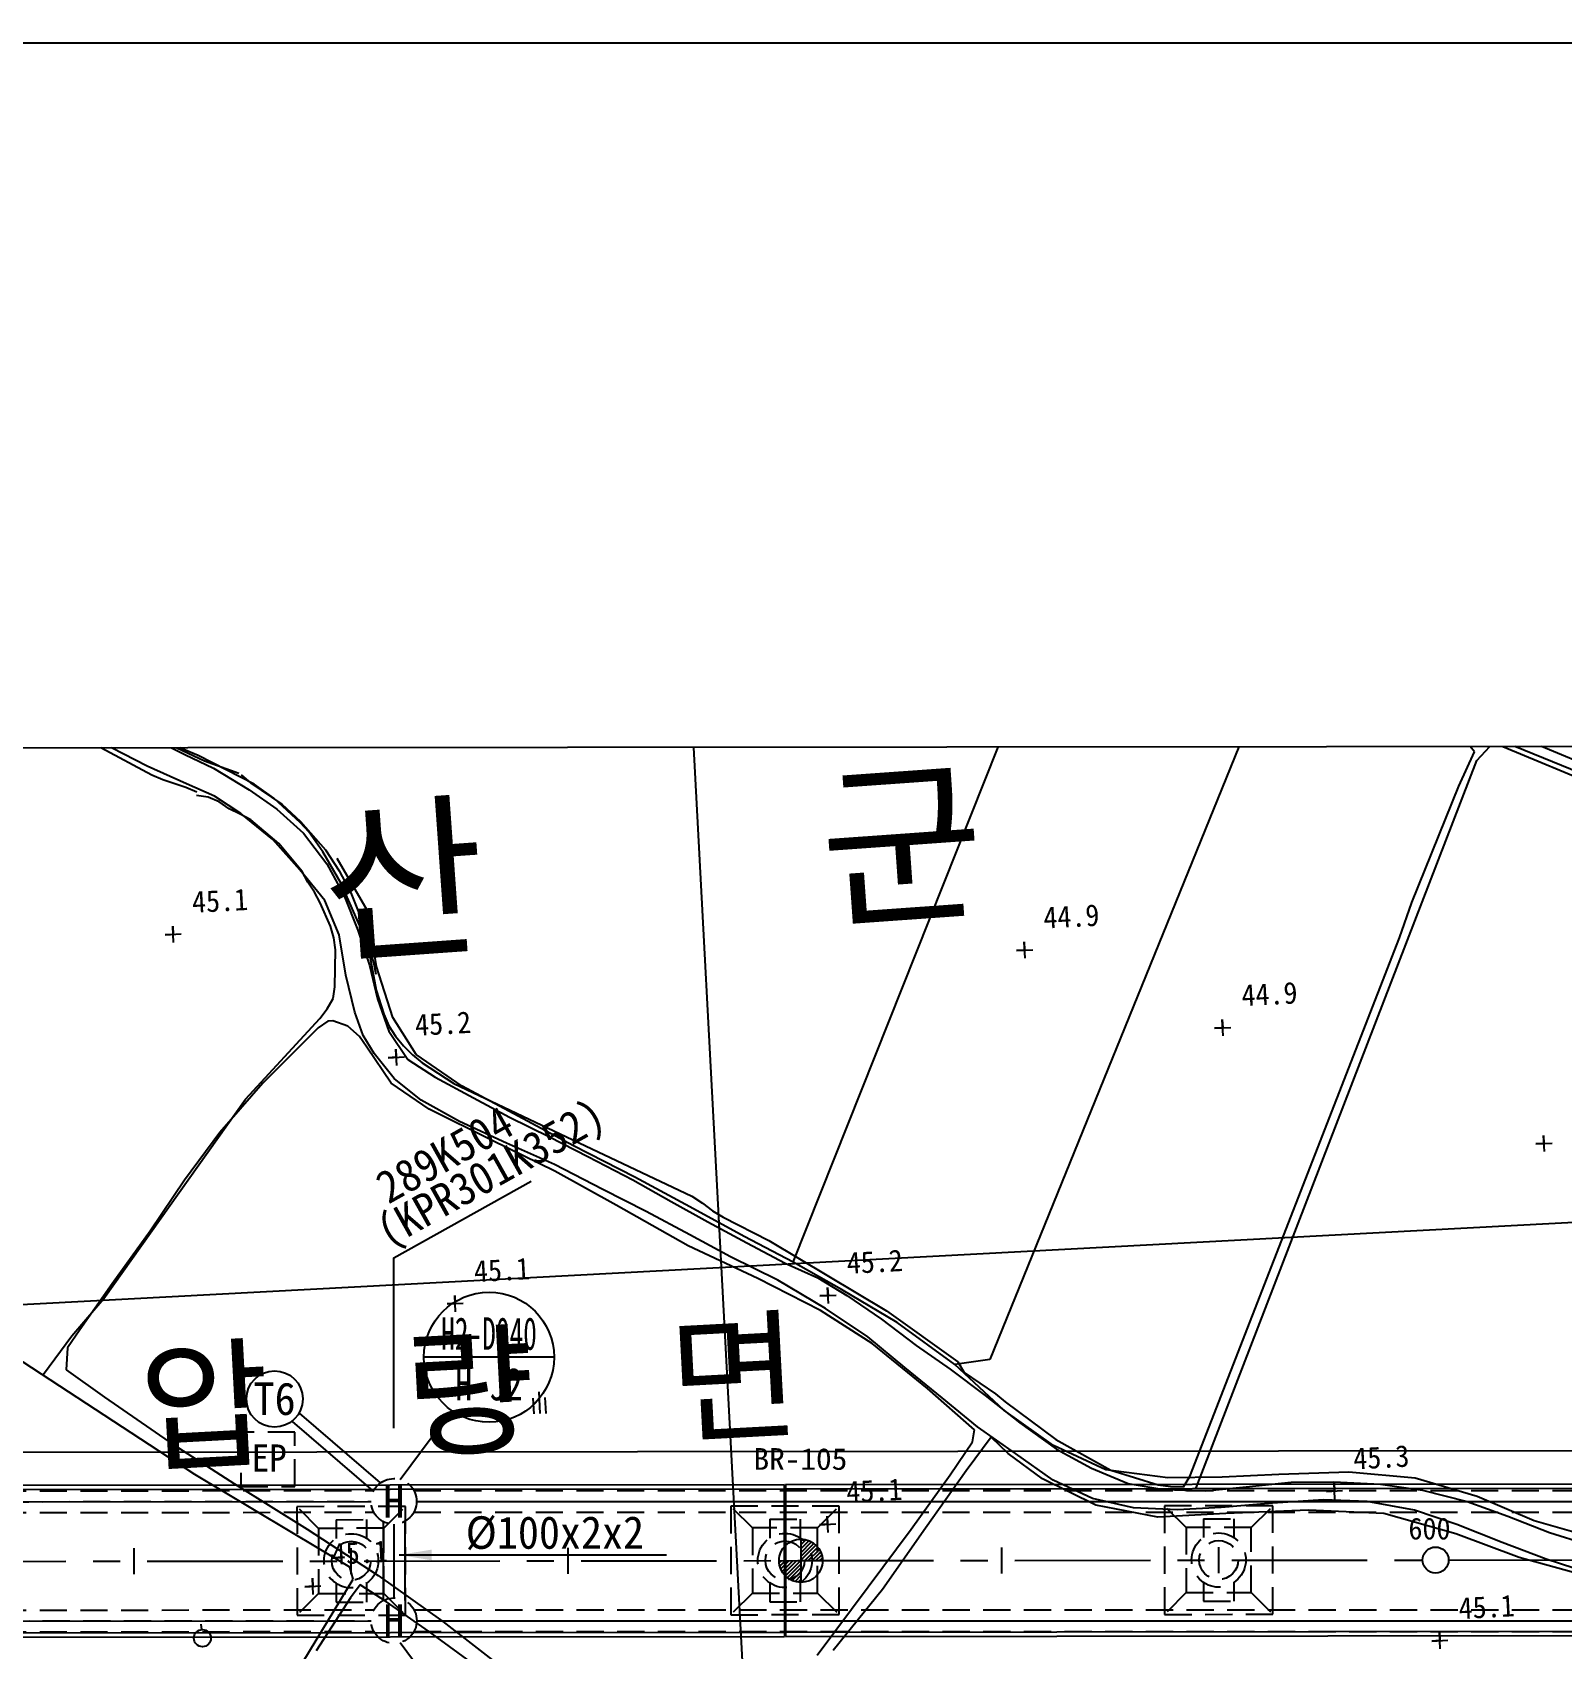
# Model space of a CAD drawing. Header units: millimetres. Extents: x 4198 to 4994, y 1103 to 1810.
# Drawn here: x 4653.3 to 4794.5, y 1470.9 to 1620 of the extents above; entities that cross this region are included whole.
import ezdxf
from ezdxf.enums import TextEntityAlignment as Align
from ezdxf.xclip import XClip

# ---------------------------------------------------------------- set-up
doc = ezdxf.new("R2010")
doc.units = ezdxf.units.MM
doc.header["$LTSCALE"] = 10
doc.header["$MEASUREMENT"] = 0
doc.header["$XCLIPFRAME"] = 2
for name, pattern in [('CENTER', [2, 1.25, -0.25, 0.25, -0.25]), ('DASHED2', [0.375, 0.25, -0.125]), ('HIDDEN', [0.375, 0.25, -0.125])]:
    doc.linetypes.add(name, pattern=pattern)
for name, color, linetype in [('TN-CABL', 4, 'Continuous'), ('TN-MANH', 4, 'Continuous'), ('TT-COMM-SYMB', 3, 'Continuous'), ('TT-WIRE-EQPM', 6, 'Continuous'), ('TZ-BASE', 253, 'Continuous'), ('TZ-CABL', 4, 'Continuous')]:
    doc.layers.add(name, color=color, linetype=linetype)
doc.layers.add('TX-PAPR', color=2, linetype='Continuous', plot=False)
doc.styles.add('GHS', font='GulimChe.ttf')
doc.styles.add('GR', font='GulimChe.ttf')
doc.styles.add('GUL', font='GulimChe.ttf')
doc.styles.get("Standard").update_dxf_attribs({"font": 'GulimChe.ttf'})
doc.styles.add('굴림체', font='GulimChe.ttf')
doc.linetypes.add('ZIGZAG', pattern='A,0.0001,-0.2,[131,ltypeshp.shx,S=0.2,R=0,X=-0.2,Y=0],-0.4,[131,ltypeshp.shx,S=0.2,R=180,X=0.2,Y=0],-0.2', length=0.8001)
doc.dimstyles.get("Standard").update_dxf_attribs({"dimtxt": 0.18, "dimasz": 0.18, "dimexe": 0.18, "dimexo": 0.0625, "dimgap": 0.09, "dimtad": 0, "dimtih": 1, "dimtoh": 1, "dimdec": 4, "dimzin": 0, "dimdsep": 46, "dimtxsty": 'Standard', "dimcen": 0.09, "dimadec": 0, "dimazin": 0, "dimtfac": 1, "dimtdec": 4, "dimtofl": 0, "dimtmove": 0, "dimatfit": 3, "dimfxl": 0, "dimtolj": 1, "dimtzin": 0, "dimarcsym": 0})

# ---------------------------------------------------------------- blocks, each defined once
blk = doc.blocks.new('JD-SDGGD6G')
at = {"layer": 'TZ-BASE'}
for p, q in [((428.07, 141.33), (446.66, -208.53)), ((440.77, 27.93, 45), (466.27, 92.03, 45)), ((483.11, 85.02, 45.55), (516.65, 71.14, 45.55)), ((485.37, 84.08, 45), (458.88, 18.95, 45)), ((522.93, 69.97, 45.87), (488.45, 84.36, 45.87)), ((548.37, 58.8, 45.61), (501.34, 77.89, 45.61)), ((385.9, 74.66, 44.99), (379.68, 77.18, 44.99)), ((380.37, 77.02, 44.99), (386.48, 74.16, 44.99)), ((381.4, 76.37, 47.34), (384.67, 74.73, 47.34)), ((381.62, 72.83, 44.99), (375.67, 76.01, 44.99)), ((381.19, 73.67, 47.34), (377.66, 75.47, 47.34)), ((384.67, 74.73, 47.34), (387.3, 73.49, 47.34)), ((391.05, 72.01, 44.99), (385.9, 74.66, 44.99)), ((502.14, 71.83, 44.99), (503.59, 74.99, 44.99)), ((503.59, 74.99, 44.99), (502.85, 75.88, 44.99)), ((503.8, 74.19, 45), (505.24, 75.71, 45)), ((384.8, 72.03, 47.34), (381.19, 73.67, 47.34)), ((386.48, 74.16, 44.99), (389.65, 73.01, 44.99)), ((387.3, 73.49, 47.34), (390.6, 71.47, 47.34)), ((477.92, 7.13, 45), (503.8, 74.19, 45)), ((382.64, 72.39, 44.99), (381.62, 72.83, 44.99)), ((384.75, 71.71, 44.99), (382.64, 72.39, 44.99)), ((385.77, 71.28, 44.99), (384.75, 71.71, 44.99)), ((387.39, 70.9, 47.34), (384.8, 72.03, 47.34)), ((389.84, 72.86, 44.99), (390.73, 72.08, 44.99)), ((390.73, 72.08, 44.99), (393.61, 70.15, 44.99)), ((392.86, 70.71, 44.99), (391.05, 72.01, 44.99)), ((497.82, 61.1, 44.99), (502.14, 71.83, 44.99)), ((386.82, 70.8, 44.99), (385.72, 70.95, 44.99)), ((387.84, 70.37, 44.99), (386.82, 70.8, 44.99)), ((389.83, 69.29, 47.34), (387.39, 70.9, 47.34)), ((388.75, 69.72, 44.99), (387.84, 70.37, 44.99)), ((390.6, 71.47, 47.34), (393.14, 69.7, 47.34)), ((395.33, 68.43, 44.99), (392.86, 70.71, 44.99)), ((393.61, 70.15, 44.99), (395.32, 68.55, 44.99)), ((389.76, 69.25, 44.99), (388.75, 69.72, 44.99)), ((390.74, 68.71, 44.99), (389.76, 69.25, 44.99)), ((392.77, 66.9, 47.34), (389.83, 69.29, 47.34)), ((393.33, 66.54, 44.99), (390.74, 68.71, 44.99)), ((393.14, 69.7, 47.34), (395.6, 67.48, 47.34)), ((395.32, 68.55, 44.99), (397.62, 65.95, 44.99)), ((396.08, 67.6, 44.99), (395.33, 68.43, 44.99)), ((395.6, 67.48, 47.34), (397.74, 64.65, 47.34)), ((397.39, 65.76, 44.99), (396.08, 67.6, 44.99)), ((395.25, 64.1, 47.34), (392.77, 66.9, 47.34)), ((395.47, 63.94, 44.99), (393.33, 66.54, 44.99)), ((399.08, 62.85, 44.99), (397.39, 65.76, 44.99)), ((397.62, 65.95, 44.99), (398.9, 64.01, 44.99)), ((397.74, 64.65, 47.34), (399.34, 61.72, 47.34)), ((401.48, 60.38, 45.55), (398.7, 65.16, 45.55)), ((397.58, 61.27, 47.34), (395.25, 64.1, 47.34)), ((395.99, 62.97, 44.99), (395.47, 63.94, 44.99)), ((396.63, 62.03, 44.99), (395.99, 62.97, 44.99)), ((398.9, 64.01, 44.99), (399.96, 61.97, 44.99)), ((401.36, 57.67, 44.99), (399.08, 62.85, 44.99)), ((397.15, 61.06, 44.99), (396.63, 62.03, 44.99)), ((398.88, 58.12, 47.34), (397.58, 61.27, 47.34)), ((399.34, 61.72, 47.34), (400.6, 58.54, 47.34)), ((399.96, 61.97, 44.99), (400.82, 59.82, 44.99)), ((398.09, 58.9, 44.99), (397.15, 61.06, 44.99)), ((400.82, 59.82, 44.99), (401.45, 57.61, 44.99)), ((402.34, 55.19, 45.55), (401.48, 60.38, 45.55)), ((496.68, 57.82, 44.99), (497.82, 61.1, 44.99)), ((382.83, 58.11, 45.06), (384.33, 58.19, 45.06)), ((383.62, 57.4, 45.06), (383.54, 58.9, 45.06)), ((383.54, 58.9, 45.06), (383.58, 58.15, 45.06)), ((398.39, 57.83, 44.99), (398.09, 58.9, 44.99)), ((400.6, 58.54, 47.34), (401.7, 55.32, 47.34)), ((383.58, 58.15, 45.06), (382.83, 58.11, 45.06)), ((398.54, 56.72, 44.99), (398.39, 57.83, 44.99)), ((398.48, 53.33, 44.99), (398.54, 56.72, 44.99)), ((399.51, 54.38, 47.34), (398.88, 58.12, 47.34)), ((402.08, 55.55, 44.99), (401.36, 57.67, 44.99)), ((401.45, 57.61, 44.99), (402.29, 53.02, 44.99)), ((461.35, 56.66, 44.85), (462.85, 56.74, 44.85)), ((462.1, 56.7, 44.85), (461.35, 56.66, 44.85)), ((462.14, 55.95, 44.85), (462.06, 57.45, 44.85)), ((462.06, 57.45, 44.85), (462.1, 56.7, 44.85)), ((477.33, 8.17, 44.99), (496.68, 57.82, 44.99)), ((401.7, 55.32, 47.34), (402.42, 52.22, 47.34)), ((402.31, 54.44, 44.99), (402.08, 55.55, 44.99)), ((403.83, 50.48, 45.55), (402.34, 55.19, 45.55)), ((400.34, 50.98, 47.34), (399.51, 54.38, 47.34)), ((397.77, 51.29, 44.99), (398.34, 52.23, 44.99)), ((398.34, 52.23, 44.99), (398.48, 53.33, 44.99)), ((402.29, 53.02, 44.99), (403, 50.8, 44.99)), ((402.42, 52.22, 47.34), (403.46, 49.23, 47.34)), ((397.12, 50.39, 44.99), (397.77, 51.29, 44.99)), ((401.09, 48.83, 47.34), (400.34, 50.98, 47.34)), ((403, 50.8, 44.99), (403.47, 49.73, 44.99)), ((390.25, 42.96, 44.99), (397.12, 50.39, 44.99)), ((396.94, 49.53, 45.02), (391.85, 44.42, 45.02)), ((397.84, 50.15, 45.02), (396.94, 49.53, 45.02)), ((398.31, 50.18, 45.02), (397.84, 50.15, 45.02)), ((399.7, 49.7, 45.02), (398.31, 50.18, 45.02)), ((400.78, 48.73, 45.02), (399.7, 49.7, 45.02)), ((403.46, 49.23, 47.34), (405.22, 46.61, 47.34)), ((403.47, 49.73, 44.99), (404.09, 48.76, 44.99)), ((405.99, 47.08, 45.55), (403.83, 50.48, 45.55)), ((479.62, 49.5, 44.92), (481.11, 49.58, 44.92)), ((480.37, 49.54, 44.92), (479.62, 49.5, 44.92)), ((480.41, 48.79, 44.92), (480.33, 50.29, 44.92)), ((480.33, 50.29, 44.92), (480.37, 49.54, 44.92)), ((401.44, 47.76, 45.02), (400.78, 48.73, 45.02)), ((402.11, 47.17, 47.34), (401.09, 48.83, 47.34)), ((403.68, 44.44, 45.02), (401.44, 47.76, 45.02)), ((404.09, 48.76, 44.99), (404.83, 47.87, 44.99)), ((404.83, 47.87, 44.99), (405.65, 47.05, 44.99)), ((403.96, 44.85, 47.34), (402.11, 47.17, 47.34)), ((403.41, 46.78, 45.15), (404.91, 46.86, 45.15)), ((404.16, 46.82, 45.15), (403.41, 46.78, 45.15)), ((404.2, 46.07, 45.15), (404.12, 47.57, 45.15)), ((404.12, 47.57, 45.15), (404.16, 46.82, 45.15)), ((405.22, 46.61, 47.34), (407.73, 44.99, 47.34)), ((405.65, 47.05, 44.99), (406.54, 46.31, 44.99)), ((410.22, 44.17, 45.55), (405.99, 47.08, 45.55)), ((406.54, 46.31, 44.99), (409.46, 44.41, 44.99)), ((406.46, 42.85, 47.34), (403.96, 44.85, 47.34)), ((407.73, 44.99, 47.34), (411.29, 43.08, 47.34)), ((391.85, 44.42, 45.02), (387.88, 39.87, 45.02)), ((407.2, 42.03, 45.02), (403.68, 44.44, 45.02)), ((409.46, 44.41, 44.99), (431.42, 34.01, 44.99)), ((415.4, 41.38, 45.55), (410.22, 44.17, 45.55)), ((377.19, 24.59, 44.99), (390.25, 42.96, 44.99)), ((409.99, 40.9, 47.34), (406.46, 42.85, 47.34)), ((412.99, 39.16, 45.02), (407.2, 42.03, 45.02)), ((411.29, 43.08, 47.34), (414.6, 41.29, 47.34)), ((699.47, 41.52), (0, 4.34)), ((414.31, 38.9, 47.34), (409.99, 40.9, 47.34)), ((414.6, 41.29, 47.34), (418.28, 39.49, 47.34)), ((420.5, 38.64, 45.55), (415.4, 41.38, 45.55)), ((387.88, 39.87, 45.02), (384.62, 35.5, 45.02)), ((418.77, 36.32, 45.02), (412.99, 39.16, 45.02)), ((418.75, 36.93, 47.34), (414.31, 38.9, 47.34)), ((418.28, 39.49, 47.34), (421.81, 37.66, 47.34)), ((509.24, 38.84, 45.08), (510.74, 38.91, 45.08)), ((509.99, 38.87, 45.08), (509.24, 38.84, 45.08)), ((510.03, 38.13, 45.08), (509.95, 39.62, 45.08)), ((509.95, 39.62, 45.08), (509.99, 38.87, 45.08)), ((426.17, 35.77, 45.55), (420.5, 38.64, 45.55)), ((421.81, 37.66, 47.34), (425.98, 35.51, 47.34)), ((423.22, 34.62, 47.34), (418.75, 36.93, 47.34)), ((424.44, 33.19, 45.02), (418.77, 36.32, 45.02)), ((384.62, 35.5, 45.02), (381.46, 30.78, 45.02)), ((427.2, 32.59, 47.34), (423.22, 34.62, 47.34)), ((425.98, 35.51, 47.34), (429.5, 33.52, 47.34)), ((431.24, 33.03, 45.55), (426.17, 35.77, 45.55)), ((431.08, 29.42, 45.02), (424.44, 33.19, 45.02)), ((429.5, 33.52, 47.34), (432.88, 31.66, 47.34)), ((436.23, 30.28, 45.55), (431.24, 33.03, 45.55)), ((431.42, 34.01, 44.99), (432.39, 33.38, 44.99)), ((432.39, 33.38, 44.99), (433.32, 32.67, 44.99)), ((431.22, 30.44, 47.34), (427.2, 32.59, 47.34)), ((432.88, 31.66, 47.34), (436.48, 29.71, 47.34)), ((433.32, 32.67, 44.99), (434.3, 32.08, 44.99)), ((434.3, 32.08, 44.99), (438.5, 29.93, 44.99)), ((381.46, 30.78, 45.02), (377.97, 25.93, 45.02)), ((434.97, 28.41, 47.34), (431.22, 30.44, 47.34)), ((440.77, 27.93, 45.55), (436.23, 30.28, 45.55)), ((438.5, 29.93, 44.99), (449.37, 23.43, 44.99)), ((437.51, 26.41, 45.02), (431.08, 29.42, 45.02)), ((439.33, 26.26, 47.34), (434.97, 28.41, 47.34)), ((436.48, 29.71, 47.34), (440.01, 27.84, 47.34)), ((385.57, 8.35, 44.99), (356.73, 27.22, 44.99)), ((440.01, 27.84, 47.34), (443.02, 26.47, 47.34)), ((445.2, 25.4, 45.55), (440.77, 27.93, 45.55)), ((377.97, 25.93, 45.02), (374.98, 21.7, 45.02)), ((443.29, 23.46, 45.02), (437.51, 26.41, 45.02)), ((443.75, 23.64, 47.34), (439.33, 26.26, 47.34)), ((443.02, 26.47, 47.34), (445.72, 24.85, 47.34)), ((444.01, 24.11, 45.15), (443.93, 25.6, 45.15)), ((443.93, 25.6, 45.15), (443.97, 24.85, 45.15)), ((450.34, 22.35, 45.55), (445.2, 25.4, 45.55)), ((374.23, 21.14, 44.99), (377.19, 24.59, 44.99)), ((408.84, 24.07, 45.11), (410.34, 24.15, 45.11)), ((409.59, 24.11, 45.11), (408.84, 24.07, 45.11)), ((409.63, 23.36, 45.11), (409.55, 24.86, 45.11)), ((409.55, 24.86, 45.11), (409.59, 24.11, 45.11)), ((443.22, 24.81, 45.15), (444.72, 24.89, 45.15)), ((443.97, 24.85, 45.15), (443.22, 24.81, 45.15)), ((445.72, 24.85, 47.34), (448.9, 22.68, 47.34)), ((448.05, 20.42, 45.02), (443.29, 23.46, 45.02)), ((447.64, 21.04, 47.34), (443.75, 23.64, 47.34)), ((448.9, 22.68, 47.34), (452.11, 20.25, 47.34)), ((449.37, 23.43, 44.99), (455.95, 18.75, 44.99)), ((371.63, 17.61, 44.99), (374.23, 21.14, 44.99)), ((374.98, 21.7, 45.02), (373.83, 20.02, 45.02)), ((451.04, 18.22, 47.34), (447.64, 21.04, 47.34)), ((455.68, 18.49, 45.55), (450.34, 22.35, 45.55)), ((373.83, 20.02, 45.02), (373.71, 18.01, 45.02)), ((453.16, 16.27, 45.02), (448.05, 20.42, 45.02)), ((452.11, 20.25, 47.34), (455.25, 18.05, 47.34)), ((373.71, 18.01, 45.02), (377.26, 15.49, 45.02)), ((454.5, 15.41, 47.34), (451.04, 18.22, 47.34)), ((455.25, 18.05, 47.34), (458.46, 15.62, 47.34)), ((458.88, 18.95, 45), (455.68, 18.49, 45)), ((460.18, 14.28, 45.55), (455.68, 18.49, 45.55)), ((455.95, 18.75, 44.99), (456.54, 17.75, 44.99)), ((456.54, 17.75, 44.99), (459.42, 15.78, 44.99)), ((377.26, 15.49, 45.02), (383.21, 11.36, 45.02)), ((416.75, 15.38, 44.49), (416.83, 13.93, 44.49)), ((417.31, 15.97, 44.49), (417.41, 13.96, 44.49)), ((417.98, 13.97, 44.49), (417.9, 15.44, 44.49)), ((457.48, 12.48, 45.02), (453.16, 16.27, 45.02)), ((457.75, 12.74, 47.34), (454.5, 15.41, 47.34)), ((458.46, 15.62, 47.34), (461.67, 13.11, 47.34)), ((459.42, 15.78, 44.99), (460.31, 15.04, 44.99)), ((460.31, 15.04, 44.99), (464.98, 11.58, 44.99)), ((464.78, 11.02, 45.55), (460.18, 14.28, 45.55)), ((457.3, 11.35, 45.02), (457.48, 12.48, 45.02)), ((461.26, 10.27, 47.34), (457.75, 12.74, 47.34)), ((461.67, 13.11, 47.34), (465.04, 10.67, 47.34)), ((-0.01, 10.07), (699.47, 10.72)), ((383.21, 11.36, 45.02), (389.24, 7.49, 45.02)), ((455.25, 8.32, 45.02), (457.3, 11.35, 45.02)), ((459.02, 11.8, 45.13), (456.7, 8.7, 45.13)), ((460.58, 10.28, 45.13), (459.02, 11.8, 45.13)), ((469.59, 8.78, 45.55), (464.78, 11.02, 45.55)), ((464.98, 11.58, 44.99), (470.05, 8.76, 44.99)), ((465.04, 10.67, 47.34), (468.26, 8.92, 47.34)), ((463.76, 7.96, 45.13), (460.58, 10.28, 45.13)), ((464.74, 7.83, 47.34), (461.26, 10.27, 47.34)), ((399.87, -0.21, 44.99), (385.57, 8.35, 44.99)), ((389.24, 7.49, 45.02), (395.94, 3.3, 45.02)), ((440.04, 7.42), (519.94, 7.49)), ((451.63, 3.31, 45.02), (455.25, 8.32, 45.02)), ((456.7, 8.7, 45.13), (452.97, 3.39, 45.13)), ((468.68, 5.53, 45.13), (463.76, 7.96, 45.13)), ((468.35, 6.14, 47.34), (464.74, 7.83, 47.34)), ((468.26, 8.92, 47.34), (471.65, 7.51, 47.34)), ((475.31, 8.03, 45.55), (469.59, 8.78, 45.55)), ((470.05, 8.76, 44.99), (474.42, 7.41, 44.99)), ((471.65, 7.51, 47.34), (474.95, 6.98, 47.34)), ((480.33, 8.1, 45.55), (475.31, 8.03, 45.55)), ((476.74, 7.2, 44.99), (477.33, 8.17, 44.99)), ((485.55, 8.36, 45.55), (480.33, 8.1, 45.55)), ((482.52, 7.21, 47.34), (486.67, 7.65, 47.34)), ((492.01, 8.55, 45.55), (485.55, 8.36, 45.55)), ((486.67, 7.65, 47.34), (490.63, 7.67, 47.34)), ((490.63, 7.67, 47.34), (494.92, 7.45, 47.34)), ((490.72, 6.08, 45.25), (490.64, 7.58, 45.25)), ((490.64, 7.58, 45.25), (490.68, 6.83, 45.25)), ((498.12, 8.02, 45.55), (492.01, 8.55, 45.55)), ((503.82, 6.33, 45.55), (498.12, 8.02, 45.55)), ((360.04, 7.35), (439.94, 7.42)), ((360.04, 6.95), (439.94, 7.02)), ((439.94, 7.42), (439.96, -6.58)), ((440.04, 7.42), (440.06, -6.58)), ((440.04, 7.02), (519.94, 7.09)), ((472.13, 5.26, 47.34), (468.35, 6.14, 47.34)), ((474.42, 7.41, 44.99), (475.56, 7.23, 44.99)), ((474.95, 6.98, 47.34), (478.82, 6.85, 47.34)), ((475.56, 7.23, 44.99), (476.74, 7.2, 44.99)), ((478.82, 6.85, 47.34), (482.52, 7.21, 47.34)), ((489.67, 6.02, 47.34), (484.95, 5.71, 47.34)), ((493.7, 5.85, 47.34), (489.67, 6.02, 47.34)), ((489.93, 6.79, 45.25), (491.43, 6.87, 45.25)), ((490.68, 6.83, 45.25), (489.93, 6.79, 45.25)), ((494.92, 7.45, 47.34), (498.78, 6.9, 47.34)), ((498.78, 6.9, 47.34), (502.9, 5.86, 47.34)), ((509.09, 4.07, 45.55), (503.82, 6.33, 45.55)), ((443.97, 3.01, 45.11), (443.89, 4.51, 45.11)), ((443.89, 4.51, 45.11), (443.93, 3.76, 45.11)), ((474.39, 4.4, 45.13), (468.68, 5.53, 45.13)), ((476.19, 5.08, 47.34), (472.13, 5.26, 47.34)), ((480.67, 4.75, 45.13), (474.39, 4.4, 45.13)), ((480.23, 5.29, 47.34), (476.19, 5.08, 47.34)), ((484.95, 5.71, 47.34), (480.23, 5.29, 47.34)), ((488.28, 5.06, 45.13), (480.67, 4.75, 45.13)), ((495.23, 4.75, 45.13), (488.28, 5.06, 45.13)), ((498.05, 5.06, 47.34), (493.7, 5.85, 47.34)), ((501.88, 2.88, 45.13), (495.23, 4.75, 45.13)), ((501.97, 3.75, 47.34), (498.05, 5.06, 47.34)), ((502.9, 5.86, 47.34), (506.67, 4.51, 47.34)), ((506.67, 4.51, 47.34), (510.51, 3.01, 47.34)), ((395.94, 3.3, 45.02), (402.49, -0.96, 45.02)), ((443.18, 3.72, 45.11), (444.68, 3.8, 45.11)), ((443.93, 3.76, 45.11), (443.18, 3.72, 45.11)), ((447.67, -2, 45.02), (451.63, 3.31, 45.02)), ((452.97, 3.39, 45.13), (448.99, -2.25, 45.13)), ((506.15, 2.09, 47.34), (501.97, 3.75, 47.34)), ((514.91, 2.42, 45.55), (509.09, 4.07, 45.55)), ((510.51, 3.01, 47.34), (513.87, 1.95, 47.34)), ((380, -0.85), (380, 1.55)), ((400, -0.83), (400, 1.57)), ((420, -0.81), (420, 1.59)), ((440, -0.8), (440, 1.6)), ((441.46, 2.2), (441.66, 2.4)), ((441.46, 2.4), (441.47, -1.6)), ((441.47, 1.85), (441.96, 2.34)), ((441.47, 1.5), (442.22, 2.26)), ((441.47, 1.14), (442.46, 2.14)), ((441.47, 0.79), (442.67, 2)), ((441.47, 0.44), (442.86, 1.84)), ((441.79, 0.4), (443.03, 1.65)), ((460, -0.78), (460, 1.62)), ((480, -0.76), (480, 1.64)), ((507.72, 0.69, 45.13), (501.88, 2.88, 45.13)), ((510.19, 0.55, 47.34), (506.15, 2.09, 47.34)), ((439.47, 0.4), (443.47, 0.41)), ((439.48, 0.21), (439.67, 0.4)), ((439.53, -0.09), (440.02, 0.4)), ((439.62, -0.36), (440.37, 0.4)), ((439.73, -0.59), (440.73, 0.4)), ((439.87, -0.81), (441.08, 0.4)), ((440.04, -1), (441.44, 0.4)), ((440.22, -1.16), (441.47, 0.08)), ((442.14, 0.41), (443.18, 1.44)), ((442.5, 0.41), (443.3, 1.21)), ((442.85, 0.41), (443.39, 0.95)), ((443.2, 0.41), (443.45, 0.65)), ((513.61, -0.94, 45.13), (507.72, 0.69, 45.13)), ((514.07, -0.72, 47.34), (510.19, 0.55, 47.34)), ((394.39, -10.84, 44.99), (400.17, -1.29, 44.99)), ((396.5, -2.71, 45.11), (396.42, -1.21, 45.11)), ((396.42, -1.21, 45.11), (396.46, -1.96, 45.11)), ((400.17, -1.29, 44.99), (399.87, -0.21, 44.99)), ((402.49, -0.96, 45.02), (408.44, -5.21, 45.02)), ((440.43, -1.31), (441.47, -0.27)), ((440.67, -1.43), (441.47, -0.62)), ((440.93, -1.52), (441.47, -0.98)), ((441.22, -1.58), (441.47, -1.33)), ((395.71, -2, 45.11), (397.21, -1.92, 45.11)), ((396.46, -1.96, 45.11), (395.71, -2, 45.11)), ((400.84, -1.84, 44.81), (399.93, -3.03, 44.81)), ((403.27, -3.38, 44.81), (400.84, -1.84, 44.81)), ((442.96, -8.31, 45.02), (447.67, -2, 45.02)), ((448.99, -2.25, 45.13), (444.45, -7.89, 45.13)), ((399.93, -3.03, 44.81), (396.78, -7.9, 44.81)), ((407.12, -6.09, 44.81), (403.27, -3.38, 44.81)), ((386.24, -5.97, 44.07), (386.18, -5.45, 44.07)), ((408.44, -5.21, 45.02), (415.34, -10.54, 45.02)), ((360.06, -6.25), (439.96, -6.18)), ((360.06, -6.65), (439.96, -6.58)), ((411.79, -9.51, 44.81), (407.12, -6.09, 44.81)), ((440.06, -6.18), (519.96, -6.1)), ((440.06, -6.58), (519.96, -6.5)), ((499.64, -7.01, 45.11), (501.14, -6.93, 45.11)), ((500.39, -6.97, 45.11), (499.64, -7.01, 45.11)), ((500.43, -7.72, 45.11), (500.35, -6.22, 45.11)), ((500.35, -6.22, 45.11), (500.39, -6.97, 45.11))]:
    blk.add_line(p, q, dxfattribs=at)
at = {"layer": 'TZ-BASE', "linetype": 'DASHED2'}
for p, q in [((405, 5.39), (395, 5.38)), ((395, 5.38), (395.01, -4.62)), ((397, 3.38), (395, 5.38)), ((403, 3.39), (405, 5.39)), ((405, -4.61), (405, 5.39)), ((445, 5.43), (435, 5.42)), ((435, 5.42), (435.01, -4.58)), ((437, 3.42), (435, 5.42)), ((443, 3.42), (445, 5.43)), ((445, -4.57), (445, 5.43)), ((485, 5.46), (475, 5.45)), ((475, 5.45), (475.01, -4.55)), ((477, 3.46), (475, 5.45)), ((483, 3.46), (485, 5.46)), ((485, -4.54), (485, 5.46)), ((403, 3.39), (397, 3.38)), ((397, 3.38), (397, -2.62)), ((398.6, 4.18), (401.4, 4.19)), ((398.6, 4.18), (398.6, 2.46)), ((401.4, 4.19), (401.4, 2.46)), ((403, -2.61), (403, 3.39)), ((443, 3.42), (437, 3.42)), ((437, 3.42), (437, -2.58)), ((438.6, 4.22), (438.6, 2.49)), ((438.6, 4.22), (441.4, 4.22)), ((441.4, 4.22), (441.4, 2.49)), ((443, -2.58), (443, 3.42)), ((483, 3.46), (477, 3.46)), ((477, 3.46), (477, -2.54)), ((478.6, 4.26), (478.6, 2.53)), ((478.6, 4.26), (481.4, 4.26)), ((481.4, 4.26), (481.4, 2.53)), ((483, -2.54), (483, 3.46)), ((397, -2.62), (395.01, -4.62)), ((397, -2.62), (403, -2.61)), ((398.6, -1.69), (398.6, -3.42)), ((401.4, -1.68), (401.4, -3.41)), ((403, -2.61), (405, -4.61)), ((437, -2.58), (435.01, -4.58)), ((437, -2.58), (443, -2.58)), ((438.6, -1.65), (438.6, -3.38)), ((441.4, -1.65), (441.4, -3.38)), ((443, -2.58), (445, -4.57)), ((477, -2.54), (475.01, -4.55)), ((477, -2.54), (483, -2.54)), ((478.6, -1.61), (478.6, -3.34)), ((481.4, -1.61), (481.4, -3.34)), ((483, -2.54), (485, -4.54)), ((398.6, -3.42), (401.4, -3.41)), ((438.6, -3.38), (441.4, -3.38)), ((478.6, -3.34), (481.4, -3.34)), ((395.01, -4.62), (405, -4.61)), ((435.01, -4.58), (445, -4.57)), ((475.01, -4.55), (485, -4.54))]:
    blk.add_line(p, q, dxfattribs=at)
at = {"layer": 'TZ-BASE', "linetype": 'CENTER'}
blk.add_lwpolyline([(0, 0), (101.2, 0.09), (301.2, 0.28), (501.2, 0.46), (700, 0.64)], dxfattribs=at)
at = {"layer": 'TZ-BASE', "linetype": 'DASHED2'}
for centre, radius in [((400, 0.39), 2.5), ((400, 0.39), 1.8), ((440, 0.42), 2.5), ((440, 0.42), 1.8), ((480, 0.46), 2.5), ((480, 0.46), 1.8)]:
    blk.add_circle(centre, radius, dxfattribs=at)
at = {"layer": 'TZ-BASE'}
for centre, radius in [((441.47, 0.4), 2), ((500, 0.46), 1.2), ((386.28, -6.74, 44.07), 0.791)]:
    blk.add_circle(centre, radius, dxfattribs=at)
for s, height, rotation, style, p in [('경    산    군', 12, 4.0669, 'GHS', (351.77, 53.37)), ('45.1', 2, 3.042, 'GUL', (385.37, 60.13, 45.23)), ('44.9', 2, 3.042, 'GUL', (463.88, 58.68, 44)), ('44.9', 2, 3.042, 'GUL', (482.15, 51.52, 44)), ('45.2', 2, 3.042, 'GUL', (405.94, 48.8, 44)), ('45.2', 2, 3.042, 'GUL', (445.75, 26.84, 44)), ('45.1', 2, 3.042, 'GUL', (411.37, 26.09, 44)), ('압  량  면', 9.6, 3.0432, 'GHS', (380.74, 9.59)), ('45.3', 2, 3.042, 'GUL', (492.46, 8.81, 44)), ('45.1', 2, 3.042, 'GUL', (445.71, 5.74, 44)), ('600', 2, 0.0527, 'GUL', (497.5, 2.36)), ('45.1', 2, 3.042, 'GUL', (398.25, 0.02, 44)), ('45.1', 2, 3.042, 'GUL', (502.17, -4.99, 44))]:
    blk.add_text(s, height=height, rotation=rotation, dxfattribs=dict(at, style=style)).set_placement(p)
at = {"layer": 'TZ-BASE', "style": 'GUL', "width": 1.058489}
blk.add_text('BR-105', height=2, rotation=0.0012, dxfattribs=at).set_placement((437.1, 8.78), (445.75, 8.78), align=Align.FIT)
blk = doc.blocks.new('JD-FHFH7GJ')
at = {"layer": 'TZ-BASE'}
for p, q in [((418.64, 94.16), (406.64, 94.16)), ((404.44, 82.89), (409.17, 89.26)), ((404.45, 67.85), (409.18, 61.48))]:
    blk.add_line(p, q, dxfattribs=at)
at = {"layer": 'TZ-BASE', "flags": 128}
blk.add_lwpolyline([(403.86, 87.62), (403.86, 103.32), (416.52, 110.41)], dxfattribs=at)
at = {"layer": 'TZ-BASE'}
blk.add_circle((412.64, 94.16), 6, dxfattribs=at)
at = {"layer": 'TZ-BASE', "style": 'GR'}
for s, p in [('289K504', (403.35, 108.23)), ('(KPR301K352)', (403.35, 104.18))]:
    blk.add_text(s, height=3, rotation=29.2387, dxfattribs=at).set_placement(p)
for s, width, p in [('H2-D040', 0.65, (412.64, 96.32)), ('H-J2', 0.8, (412.64, 91.66))]:
    blk.add_text(s, height=3, rotation=360, dxfattribs=dict(at, width=width)).set_placement(p, align=Align.MIDDLE)
at = {"layer": 'TZ-BASE'}
blk.add_text('Ø100x2x2', height=3, rotation=0.0518, dxfattribs=at).set_placement((418.71, 78), align=Align.MIDDLE)
blk.add_leader([(404.36, 75.93), (429.02, 75.93)], dimstyle='Standard', override={"dimtxt": 3, "dimasz": 3, "dimexe": 2, "dimexo": 3, "dimgap": 1, "dimtad": 0, "dimtih": 0, "dimcen": 1, "dimaunit": 1, "dimadec": 8, "dimtix": 1, "dimtofl": 1, "dimtmove": 2, "dimtvp": 2}, dxfattribs=at)

msp = doc.modelspace()

# ---------------------------------------------------------------- linework, layer by layer
at = {"layer": 'TN-CABL', "linetype": 'ZIGZAG', "ltscale": 0.5}
for points in [[(4466.77, 1484.39), (4684.57, 1484.59)], [(4688.77, 1484.59), (4982.74, 1484.59)], [(4466.78, 1473.39), (4684.58, 1473.59)], [(4688.78, 1473.59), (4982.75, 1473.59)]]:
    msp.add_lwpolyline(points, dxfattribs=at)
at = {"layer": 'TN-MANH', "linetype": 'HIDDEN'}
for centre in [(4686.67, 1484.59), (4686.68, 1473.59)]:
    msp.add_circle(centre, 2.1, dxfattribs=at)
at = {"layer": 'TT-WIRE-EQPM'}
msp.add_circle((4675.68, 1494.03), 2.6, dxfattribs=at)
at = {"layer": 'TX-PAPR'}
for points in [[(4197.89, 1103.05), (4993.89, 1103.05), (4993.89, 1619.05), (4197.89, 1619.05)], [(4982.67, 1554.36), (4282.67, 1553.72), (4282.81, 1403.72), (4982.81, 1404.36)]]:
    msp.add_lwpolyline(points, close=True, dxfattribs=at)
at = {"layer": 'TZ-CABL', "linetype": 'ByBlock'}
for p, q in [((4684.8, 1485.54), (4677.32, 1491.96)), ((4685.45, 1486.3), (4677.98, 1492.71))]:
    msp.add_line(p, q, dxfattribs=at)
at = {"layer": 'TZ-CABL', "linetype": 'HIDDEN'}
msp.add_lwpolyline([(4677.55, 1490.97), (4672.55, 1490.97), (4672.55, 1485.97), (4677.55, 1485.97)], close=True, dxfattribs=at)
for points in [[(4466.52, 1485.39), (4684.83, 1485.59)], [(4688.52, 1485.59), (4982.74, 1485.59)], [(4466.77, 1484.39), (4684.57, 1484.59)], [(4688.77, 1484.59), (4982.74, 1484.59)], [(4466.52, 1483.39), (4684.83, 1483.59)], [(4688.52, 1483.59), (4982.74, 1483.59)], [(4466.53, 1474.39), (4684.84, 1474.59)], [(4466.78, 1473.39), (4684.58, 1473.59)], [(4688.53, 1474.59), (4982.75, 1474.59)], [(4688.78, 1473.59), (4982.75, 1473.59)], [(4466.53, 1472.39), (4684.84, 1472.59)], [(4688.53, 1472.59), (4982.75, 1472.59)]]:
    msp.add_lwpolyline(points, dxfattribs=at)
at = {"layer": 'TZ-CABL'}
for points in [[(4685.68, 1482.74), (4685.68, 1475.44)], [(4687.68, 1482.74), (4687.68, 1475.44)]]:
    msp.add_lwpolyline(points, dxfattribs=at)
at = {"layer": 'TZ-CABL', "linetype": 'ZIGZAG', "ltscale": 0.5}
msp.add_lwpolyline([(4686.68, 1482.49), (4686.68, 1475.69)], dxfattribs=at)

# ---------------------------------------------------------------- block references
at = {"layer": 'TZ-BASE'}
ref = msp.add_blockref('JD-SDGGD6G', (4282.74, 1478.72), dxfattribs=at)
XClip(ref).set_block_clipping_path([(699.9307819956, 75.6432443597), (-0.0689224287, 74.9999683641), (0.0689224287, -74.9999683641), (700.0686268546, -74.356692303)])
msp.add_blockref('JD-FHFH7GJ', (4282.81, 1403.72), dxfattribs=at)

# ---------------------------------------------------------------- texts
at = {"layer": 'TN-MANH', "linetype": 'ByBlock', "style": 'GR'}
for p in [(4686.67, 1484.59), (4686.68, 1473.59)]:
    msp.add_text('H', height=3, rotation=360, dxfattribs=at).set_placement(p, align=Align.MIDDLE)
at = {"layer": 'TT-COMM-SYMB', "style": '굴림체'}
msp.add_text('EP', height=2.5, dxfattribs=at).set_placement((4675.18, 1488.59), align=Align.MIDDLE)
at = {"layer": 'TT-WIRE-EQPM', "style": 'GR'}
msp.add_text('T6', height=3, rotation=360, dxfattribs=at).set_placement((4675.68, 1494.03), align=Align.MIDDLE)

doc.saveas('drawing.dxf')
